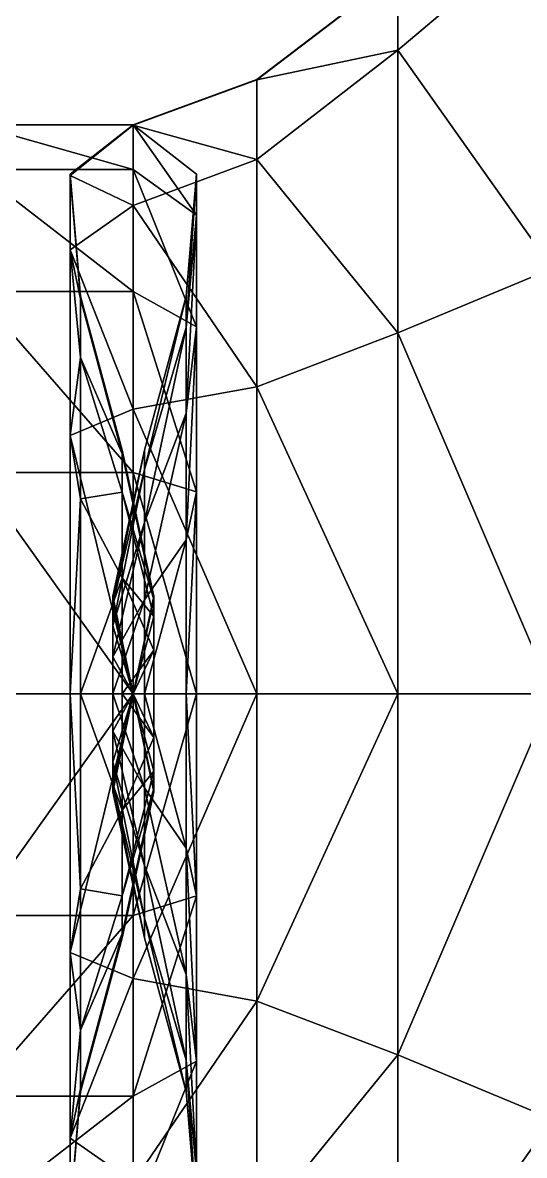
# Model space of a CAD drawing. Extents: x 0 to 32.6, y -11.9 to 11.9.
# Drawn here: x 9.842 to 10.923, y -0.993 to 1.445 of the extents above; entities that cross this region are included whole.
import ezdxf

# ---------------------------------------------------------------- set-up
doc = ezdxf.new("R2010")
doc.units = 0

msp = doc.modelspace()

# ---------------------------------------------------------------- linework, layer by layer
for points in [[(10.6501, 1.5536, -0.5777), (10.9832, 1.6667, -1.2886), (10.6501, 1.3855, -1.0106)], [(10.6501, 1.3855, -1.0106), (10.9832, 1.6667, -1.2886), (10.9832, 0.9154, -1.3656)], [(10.9832, 0.9154, 1.1064), (10.9832, 1.6667, 1.0294), (10.6501, 1.3855, 0.8698)], [(10.6501, 1.3855, 0.8698), (10.9832, 1.6667, 1.0294), (10.6501, 1.5536, 0.4369)], [(10.3464, 1.3222, -0.0208), (10.6501, 1.5541, -0.0704), (10.6501, 1.5536, -0.5777)], [(10.6501, 1.5536, 0.4369), (10.6501, 1.5541, -0.0704), (10.3464, 1.3222, -0.0208)], [(10.3464, 1.3222, -0.0208), (10.6501, 1.5536, -0.5777), (10.3464, 1.3215, -0.4352)], [(10.3464, 1.3215, -0.4352), (10.6501, 1.5536, -0.5777), (10.6501, 1.3855, -1.0106)], [(10.6501, 1.3855, 0.8698), (10.6501, 1.5536, 0.4369), (10.3464, 1.3215, 0.3936)], [(10.3464, 1.3215, 0.3936), (10.6501, 1.5536, 0.4369), (10.3464, 1.3222, -0.0208)], [(10.3464, 1.3215, -0.4352), (10.6501, 1.3855, -1.0106), (10.3464, 1.1499, -0.7777)], [(10.3464, 1.1499, -0.7777), (10.6501, 1.3855, -1.0106), (10.6501, 0.7771, -1.0844)], [(10.6501, 0.7771, 0.9436), (10.6501, 1.3855, 0.8698), (10.3464, 1.1499, 0.7361)], [(10.3464, 1.1499, 0.7361), (10.6501, 1.3855, 0.8698), (10.3464, 1.3215, 0.3936)], [(10.6501, 1.3855, -1.0106), (10.9832, 0.9154, -1.3656), (10.6501, 0.7771, -1.0844)], [(10.6501, 0.7771, 0.9436), (10.9832, 0.9154, 1.1064), (10.6501, 1.3855, 0.8698)], [(10.08, 1.225), (10.3464, 1.3222, -0.0208), (10.3464, 1.3215, -0.4352)], [(10.3464, 1.3215, 0.3936), (10.3464, 1.3222, -0.0208), (10.08, 1.225)], [(10.08, 1.225), (10.3464, 1.3215, -0.4352), (10.08, 1.2242, -0.3755)], [(10.08, 1.2242, -0.3755), (10.3464, 1.3215, -0.4352), (10.3464, 1.1499, -0.7777)], [(10.3464, 1.1499, 0.7361), (10.3464, 1.3215, 0.3936), (10.08, 1.2242, 0.3755)], [(10.08, 1.2242, 0.3755), (10.3464, 1.3215, 0.3936), (10.08, 1.225)], [(9.7391, 1.225), (10.08, 1.225), (10.08, 1.1287, -0.2918)], [(9.7391, 1.225), (10.08, 1.1287, -0.2918), (9.7391, 1.1287, -0.2918)], [(9.7391, 1.1287, 0.2918), (10.08, 1.1287, 0.2918), (9.7391, 1.225)], [(10.08, 1.1287, 0.2918), (10.08, 1.225), (9.7391, 1.225)], [(9.944, 1.1184), (10.08, 1.225), (10.08, 1.2242, -0.3755)], [(10.08, 1.2242, 0.3755), (10.08, 1.225), (9.944, 1.1184)], [(9.944, 1.1184), (10.08, 1.2242, -0.3755), (9.944, 1.1159, -0.3441)], [(9.944, 1.1159, -0.3441), (10.08, 1.2242, -0.3755), (10.08, 1.0511, -0.68)], [(10.08, 1.0511, 0.68), (10.08, 1.2242, 0.3755), (9.944, 1.1159, 0.3441)], [(9.944, 1.1159, 0.3441), (10.08, 1.2242, 0.3755), (9.944, 1.1184)], [(10.08, 1.225), (10.216, 1.1184), (10.216, 1.0303, -0.2691)], [(10.08, 1.225), (10.216, 1.0303, -0.2691), (10.08, 1.1287, -0.2918)], [(10.08, 1.1287, 0.2918), (10.216, 1.0303, 0.2691), (10.08, 1.225)], [(10.216, 1.0303, 0.2691), (10.216, 1.1184), (10.08, 1.225)], [(10.08, 1.2242, -0.3755), (10.3464, 1.1499, -0.7777), (10.08, 1.0511, -0.68)], [(10.08, 1.0511, 0.68), (10.3464, 1.1499, 0.7361), (10.08, 1.2242, 0.3755)], [(10.08, 1.0511, -0.68), (10.3464, 1.1499, -0.7777), (10.3464, 0.6611, -0.8488)], [(10.3464, 0.6611, 0.8072), (10.3464, 1.1499, 0.7361), (10.08, 1.0511, 0.68)], [(10.3464, 1.1499, -0.7777), (10.6501, 0.7771, -1.0844), (10.3464, 0.6611, -0.8488)], [(10.3464, 0.6611, 0.8072), (10.6501, 0.7771, 0.9436), (10.3464, 1.1499, 0.7361)], [(9.7391, 1.1287, -0.2918), (10.08, 1.1287, -0.2918), (10.08, 0.866, -0.5302)], [(9.7391, 1.1287, -0.2918), (10.08, 0.866, -0.5302), (9.7391, 0.866, -0.5302)], [(9.7391, 0.866, 0.5302), (10.08, 0.866, 0.5302), (9.7391, 1.1287, 0.2918)], [(10.08, 0.866, 0.5302), (10.08, 1.1287, 0.2918), (9.7391, 1.1287, 0.2918)], [(10.08, 1.1287, -0.2918), (10.216, 1.0303, -0.2691), (10.216, 0.7903, -0.4894)], [(10.08, 1.1287, -0.2918), (10.216, 0.7903, -0.4894), (10.08, 0.866, -0.5302)], [(10.08, 0.866, 0.5302), (10.216, 0.7903, 0.4894), (10.08, 1.1287, 0.2918)], [(10.216, 0.7903, 0.4894), (10.216, 1.0303, 0.2691), (10.08, 1.1287, 0.2918)], [(9.966, 0.8562), (9.944, 1.1184), (9.944, 1.1159, -0.3441)], [(9.944, 1.1159, 0.3441), (9.944, 1.1184), (9.966, 0.8562)], [(9.966, 0.8562), (9.944, 1.1159, -0.3441), (9.966, 0.8503, -0.2662)], [(9.966, 0.8503, -0.2662), (9.944, 1.1159, -0.3441), (9.944, 0.956, -0.6236)], [(9.944, 0.956, 0.6236), (9.944, 1.1159, 0.3441), (9.966, 0.8503, 0.2662)], [(9.966, 0.8503, 0.2662), (9.944, 1.1159, 0.3441), (9.966, 0.8562)], [(9.944, 1.1159, -0.3441), (10.08, 1.0511, -0.68), (9.944, 0.956, -0.6236)], [(9.944, 0.956, 0.6236), (10.08, 1.0511, 0.68), (9.944, 1.1159, 0.3441)], [(10.216, 1.1184), (10.194, 0.8562), (10.194, 0.7884, -0.212)], [(10.216, 1.1184), (10.194, 0.7884, -0.212), (10.216, 1.0303, -0.2691)], [(10.216, 1.0303, 0.2691), (10.194, 0.7884, 0.212), (10.216, 1.1184)], [(10.194, 0.7884, 0.212), (10.194, 0.8562), (10.216, 1.1184)], [(9.944, 0.956, -0.6236), (10.08, 1.0511, -0.68), (10.08, 0.6125, -0.75)], [(10.08, 0.6125, 0.75), (10.08, 1.0511, 0.68), (9.944, 0.956, 0.6236)], [(10.08, 1.0511, -0.68), (10.3464, 0.6611, -0.8488), (10.08, 0.6125, -0.75)], [(10.08, 0.6125, 0.75), (10.3464, 0.6611, 0.8072), (10.08, 1.0511, 0.68)], [(10.216, 1.0303, -0.2691), (10.194, 0.7884, -0.212), (10.194, 0.6041, -0.3865)], [(10.216, 1.0303, -0.2691), (10.194, 0.6041, -0.3865), (10.216, 0.7903, -0.4894)], [(10.216, 0.7903, 0.4894), (10.194, 0.6041, 0.3865), (10.216, 1.0303, 0.2691)], [(10.194, 0.6041, 0.3865), (10.194, 0.7884, 0.212), (10.216, 1.0303, 0.2691)], [(9.966, 0.8503, -0.2662), (9.944, 0.956, -0.6236), (9.966, 0.724, -0.4835)], [(9.966, 0.724, -0.4835), (9.944, 0.956, -0.6236), (9.944, 0.5564, -0.691)], [(9.944, 0.5564, 0.691), (9.944, 0.956, 0.6236), (9.966, 0.724, 0.4835)], [(9.966, 0.724, 0.4835), (9.944, 0.956, 0.6236), (9.966, 0.8503, 0.2662)], [(9.944, 0.956, -0.6236), (10.08, 0.6125, -0.75), (9.944, 0.5564, -0.691)], [(9.944, 0.5564, 0.691), (10.08, 0.6125, 0.75), (9.944, 0.956, 0.6236)], [(10.6501, 0.7771, -1.0844), (10.9832, 0.9154, -1.3656), (10.9832, 0, -1.3656)], [(10.9832, 0, 1.1064), (10.9832, 0.9154, 1.1064), (10.6501, 0.7771, 0.9436)], [(9.7391, 0.866, -0.5302), (10.08, 0.866, -0.5302), (10.08, 0.4766, -0.691)], [(9.7391, 0.866, -0.5302), (10.08, 0.4766, -0.691), (9.7391, 0.4766, -0.691)], [(9.7391, 0.4766, 0.691), (10.08, 0.4766, 0.691), (9.7391, 0.866, 0.5302)], [(10.08, 0.4766, 0.691), (10.08, 0.866, 0.5302), (9.7391, 0.866, 0.5302)], [(10.056, 0.5248), (9.966, 0.8562), (9.966, 0.8503, -0.2662)], [(9.966, 0.8503, 0.2662), (9.966, 0.8562), (10.056, 0.5248)], [(10.08, 0.866, -0.5302), (10.216, 0.7903, -0.4894), (10.216, 0.4347, -0.6382)], [(10.08, 0.866, -0.5302), (10.216, 0.4347, -0.6382), (10.08, 0.4766, -0.691)], [(10.08, 0.4766, 0.691), (10.216, 0.4347, 0.6382), (10.08, 0.866, 0.5302)], [(10.216, 0.4347, 0.6382), (10.216, 0.7903, 0.4894), (10.08, 0.866, 0.5302)], [(10.194, 0.8562), (10.104, 0.5248), (10.104, 0.4828, -0.1371)], [(10.194, 0.8562), (10.104, 0.4828, -0.1371), (10.194, 0.7884, -0.212)], [(10.194, 0.7884, 0.212), (10.104, 0.4828, 0.1371), (10.194, 0.8562)], [(10.104, 0.4828, 0.1371), (10.104, 0.5248), (10.194, 0.8562)], [(10.056, 0.5248), (9.966, 0.8503, -0.2662), (10.056, 0.5164, -0.1665)], [(10.056, 0.5164, -0.1665), (9.966, 0.8503, -0.2662), (9.966, 0.724, -0.4835)], [(9.966, 0.724, 0.4835), (9.966, 0.8503, 0.2662), (10.056, 0.5164, 0.1665)], [(10.056, 0.5164, 0.1665), (9.966, 0.8503, 0.2662), (10.056, 0.5248)], [(10.194, 0.7884, -0.212), (10.104, 0.4828, -0.1371), (10.104, 0.3692, -0.251)], [(10.194, 0.7884, -0.212), (10.104, 0.3692, -0.251), (10.194, 0.6041, -0.3865)], [(10.194, 0.6041, 0.3865), (10.104, 0.3692, 0.251), (10.194, 0.7884, 0.212)], [(10.104, 0.3692, 0.251), (10.104, 0.4828, 0.1371), (10.194, 0.7884, 0.212)], [(10.216, 0.7903, -0.4894), (10.194, 0.6041, -0.3865), (10.194, 0.3318, -0.5048)], [(10.216, 0.7903, -0.4894), (10.194, 0.3318, -0.5048), (10.216, 0.4347, -0.6382)], [(10.216, 0.4347, 0.6382), (10.194, 0.3318, 0.5048), (10.216, 0.7903, 0.4894)], [(10.194, 0.3318, 0.5048), (10.194, 0.6041, 0.3865), (10.216, 0.7903, 0.4894)], [(10.3464, 0.6611, -0.8488), (10.6501, 0.7771, -1.0844), (10.6501, 0, -1.0844)], [(10.6501, 0, 0.9436), (10.6501, 0.7771, 0.9436), (10.3464, 0.6611, 0.8072)], [(10.6501, 0.7771, -1.0844), (10.9832, 0, -1.3656), (10.6501, 0, -1.0844)], [(10.6501, 0, 0.9436), (10.9832, 0, 1.1064), (10.6501, 0.7771, 0.9436)], [(9.966, 0.724, -0.4835), (9.944, 0.5564, -0.691), (9.966, 0.4198, -0.543)], [(9.966, 0.4198, 0.543), (9.944, 0.5564, 0.691), (9.966, 0.724, 0.4835)], [(10.056, 0.5164, -0.1665), (9.966, 0.724, -0.4835), (10.056, 0.4343, -0.3037)], [(10.056, 0.4343, -0.3037), (9.966, 0.724, -0.4835), (9.966, 0.4198, -0.543)], [(9.966, 0.4198, 0.543), (9.966, 0.724, 0.4835), (10.056, 0.4343, 0.3037)], [(10.056, 0.4343, 0.3037), (9.966, 0.724, 0.4835), (10.056, 0.5164, 0.1665)], [(10.08, 0.6125, -0.75), (10.3464, 0.6611, -0.8488), (10.3464, 0, -0.8488)], [(10.3464, 0, 0.8072), (10.3464, 0.6611, 0.8072), (10.08, 0.6125, 0.75)], [(10.3464, 0.6611, -0.8488), (10.6501, 0, -1.0844), (10.3464, 0, -0.8488)], [(10.3464, 0, 0.8072), (10.6501, 0, 0.9436), (10.3464, 0.6611, 0.8072)], [(9.944, 0.5564, -0.691), (10.08, 0.6125, -0.75), (10.08, 0, -0.75)], [(10.08, 0, 0.75), (10.08, 0.6125, 0.75), (9.944, 0.5564, 0.691)], [(10.08, 0.6125, -0.75), (10.3464, 0, -0.8488), (10.08, 0, -0.75)], [(10.08, 0, 0.75), (10.3464, 0, 0.8072), (10.08, 0.6125, 0.75)], [(10.194, 0.6041, -0.3865), (10.104, 0.3692, -0.251), (10.104, 0.2021, -0.3288)], [(10.194, 0.6041, -0.3865), (10.104, 0.2021, -0.3288), (10.194, 0.3318, -0.5048)], [(10.194, 0.3318, 0.5048), (10.104, 0.2021, 0.3288), (10.194, 0.6041, 0.3865)], [(10.104, 0.2021, 0.3288), (10.104, 0.3692, 0.251), (10.194, 0.6041, 0.3865)], [(9.966, 0.4198, -0.543), (9.944, 0.5564, -0.691), (9.944, 0, -0.6928)], [(9.944, 0, 0.6928), (9.944, 0.5564, 0.691), (9.966, 0.4198, 0.543)], [(9.944, 0.5564, -0.691), (10.08, 0, -0.75), (9.944, 0, -0.6928)], [(9.944, 0, 0.6928), (10.08, 0, 0.75), (9.944, 0.5564, 0.691)], [(10.104, 0.5248), (10.036, 0.2106), (10.036, 0.1934, -0.0609)], [(10.104, 0.5248), (10.036, 0.1934, -0.0609), (10.104, 0.4828, -0.1371)], [(10.104, 0.4828, 0.1371), (10.036, 0.1934, 0.0609), (10.104, 0.5248)], [(10.036, 0.1934, 0.0609), (10.036, 0.2106), (10.104, 0.5248)], [(10.124, 0.2106), (10.056, 0.5248), (10.056, 0.5164, -0.1665)], [(10.056, 0.5164, 0.1665), (10.056, 0.5248), (10.124, 0.2106)], [(10.124, 0.2106), (10.056, 0.5164, -0.1665), (10.124, 0.2033, -0.0696)], [(10.124, 0.2033, -0.0696), (10.056, 0.5164, -0.1665), (10.056, 0.4343, -0.3037)], [(10.056, 0.4343, 0.3037), (10.056, 0.5164, 0.1665), (10.124, 0.2033, 0.0696)], [(10.124, 0.2033, 0.0696), (10.056, 0.5164, 0.1665), (10.124, 0.2106)], [(9.7391, 0.4766, -0.691), (10.08, 0.4766, -0.691), (10.08, 0, -0.75)], [(9.7391, 0.4766, -0.691), (10.08, 0, -0.75), (9.7391, 0, -0.75)], [(9.7391, 0, 0.75), (10.08, 0, 0.75), (9.7391, 0.4766, 0.691)], [(10.08, 0, 0.75), (10.08, 0.4766, 0.691), (9.7391, 0.4766, 0.691)], [(10.104, 0.4828, -0.1371), (10.036, 0.1934, -0.0609), (10.036, 0.1472, -0.1123)], [(10.104, 0.4828, -0.1371), (10.036, 0.1472, -0.1123), (10.104, 0.3692, -0.251)], [(10.104, 0.3692, 0.251), (10.036, 0.1472, 0.1123), (10.104, 0.4828, 0.1371)], [(10.036, 0.1472, 0.1123), (10.036, 0.1934, 0.0609), (10.104, 0.4828, 0.1371)], [(10.08, 0.4766, -0.691), (10.216, 0.4347, -0.6382), (10.216, 0, -0.6928)], [(10.08, 0.4766, -0.691), (10.216, 0, -0.6928), (10.08, 0, -0.75)], [(10.08, 0, 0.75), (10.216, 0, 0.6928), (10.08, 0.4766, 0.691)], [(10.216, 0, 0.6928), (10.216, 0.4347, 0.6382), (10.08, 0.4766, 0.691)], [(9.966, 0.4198, -0.543), (9.944, 0, -0.6928), (9.966, 0, -0.5484)], [(9.966, 0, 0.5484), (9.944, 0, 0.6928), (9.966, 0.4198, 0.543)], [(10.056, 0.4343, -0.3037), (9.966, 0.4198, -0.543), (10.056, 0.25, -0.3495)], [(10.056, 0.25, 0.3495), (9.966, 0.4198, 0.543), (10.056, 0.4343, 0.3037)], [(10.056, 0.25, -0.3495), (9.966, 0.4198, -0.543), (9.966, 0, -0.5484)], [(9.966, 0, 0.5484), (9.966, 0.4198, 0.543), (10.056, 0.25, 0.3495)], [(10.124, 0.2033, -0.0696), (10.056, 0.4343, -0.3037), (10.124, 0.1665, -0.1279)], [(10.124, 0.1665, -0.1279), (10.056, 0.4343, -0.3037), (10.056, 0.25, -0.3495)], [(10.056, 0.25, 0.3495), (10.056, 0.4343, 0.3037), (10.124, 0.1665, 0.1279)], [(10.124, 0.1665, 0.1279), (10.056, 0.4343, 0.3037), (10.124, 0.2033, 0.0696)], [(10.216, 0.4347, -0.6382), (10.194, 0.3318, -0.5048), (10.194, 0, -0.5484)], [(10.216, 0.4347, -0.6382), (10.194, 0, -0.5484), (10.216, 0, -0.6928)], [(10.216, 0, 0.6928), (10.194, 0, 0.5484), (10.216, 0.4347, 0.6382)], [(10.194, 0, 0.5484), (10.194, 0.3318, 0.5048), (10.216, 0.4347, 0.6382)], [(10.104, 0.3692, -0.251), (10.036, 0.1472, -0.1123), (10.036, 0.0801, -0.1479)], [(10.104, 0.3692, -0.251), (10.036, 0.0801, -0.1479), (10.104, 0.2021, -0.3288)], [(10.104, 0.2021, 0.3288), (10.036, 0.0801, 0.1479), (10.104, 0.3692, 0.251)], [(10.036, 0.0801, 0.1479), (10.036, 0.1472, 0.1123), (10.104, 0.3692, 0.251)], [(10.194, 0.3318, -0.5048), (10.104, 0.2021, -0.3288), (10.104, 0, -0.3576)], [(10.194, 0.3318, -0.5048), (10.104, 0, -0.3576), (10.194, 0, -0.5484)], [(10.194, 0, 0.5484), (10.104, 0, 0.3576), (10.194, 0.3318, 0.5048)], [(10.104, 0, 0.3576), (10.104, 0.2021, 0.3288), (10.194, 0.3318, 0.5048)], [(10.056, 0.25, -0.3495), (9.966, 0, -0.5484), (10.056, 0, -0.3576)], [(10.056, 0, 0.3576), (9.966, 0, 0.5484), (10.056, 0.25, 0.3495)], [(10.124, 0.1665, -0.1279), (10.056, 0.25, -0.3495), (10.124, 0.0942, -0.154)], [(10.124, 0.0942, -0.154), (10.056, 0.25, -0.3495), (10.056, 0, -0.3576)], [(10.056, 0, 0.3576), (10.056, 0.25, 0.3495), (10.124, 0.0942, 0.154)], [(10.124, 0.0942, 0.154), (10.056, 0.25, 0.3495), (10.124, 0.1665, 0.1279)], [(10.036, 0.2106), (10.08, 0), (10.036, 0.1934, -0.0609)], [(10.036, 0.1934, 0.0609), (10.08, 0), (10.036, 0.2106)], [(10.104, 0.2021, -0.3288), (10.036, 0.0801, -0.1479), (10.036, 0, -0.1612)], [(10.104, 0.2021, -0.3288), (10.036, 0, -0.1612), (10.104, 0, -0.3576)], [(10.104, 0, 0.3576), (10.036, 0, 0.1612), (10.104, 0.2021, 0.3288)], [(10.036, 0, 0.1612), (10.036, 0.0801, 0.1479), (10.104, 0.2021, 0.3288)], [(10.08, 0), (10.124, 0.2106), (10.124, 0.2033, -0.0696)], [(10.124, 0.2033, 0.0696), (10.124, 0.2106), (10.08, 0)], [(10.08, 0), (10.124, 0.2033, -0.0696), (10.124, 0.1665, -0.1279)], [(10.124, 0.1665, 0.1279), (10.124, 0.2033, 0.0696), (10.08, 0)], [(10.036, 0.1934, -0.0609), (10.08, 0), (10.036, 0.1472, -0.1123)], [(10.036, 0.1472, 0.1123), (10.08, 0), (10.036, 0.1934, 0.0609)], [(10.036, 0.1472, -0.1123), (10.08, 0), (10.036, 0.0801, -0.1479)], [(10.036, 0.0801, 0.1479), (10.08, 0), (10.036, 0.1472, 0.1123)], [(10.08, 0), (10.124, 0.1665, -0.1279), (10.124, 0.0942, -0.154)], [(10.124, 0.0942, 0.154), (10.124, 0.1665, 0.1279), (10.08, 0)], [(10.036, 0.0801, -0.1479), (10.08, 0), (10.036, 0, -0.1612)], [(10.036, 0, 0.1612), (10.08, 0), (10.036, 0.0801, 0.1479)], [(10.124, 0.0942, -0.154), (10.056, 0, -0.3576), (10.124, 0, -0.1612)], [(10.124, 0, 0.1612), (10.056, 0, 0.3576), (10.124, 0.0942, 0.154)], [(10.08, 0), (10.124, 0.0942, -0.154), (10.124, 0, -0.1612)], [(10.124, 0, 0.1612), (10.124, 0.0942, 0.154), (10.08, 0)], [(9.7391, 0, -0.75), (10.08, 0, -0.75), (9.7391, -0.4766, -0.691)], [(10.08, 0, -0.75), (10.08, -0.4766, -0.691), (9.7391, -0.4766, -0.691)], [(9.7391, -0.4766, 0.691), (10.08, -0.4766, 0.691), (10.08, 0, 0.75)], [(9.7391, -0.4766, 0.691), (10.08, 0, 0.75), (9.7391, 0, 0.75)], [(9.944, 0, -0.6928), (10.08, 0, -0.75), (9.944, -0.5564, -0.691)], [(10.08, 0, -0.75), (10.08, -0.6125, -0.75), (9.944, -0.5564, -0.691)], [(9.944, -0.5564, 0.691), (10.08, -0.6125, 0.75), (10.08, 0, 0.75)], [(9.944, -0.5564, 0.691), (10.08, 0, 0.75), (9.944, 0, 0.6928)], [(10.036, 0, -0.1612), (10.08, 0), (10.036, -0.0801, -0.1479)], [(10.036, -0.0801, -0.1479), (10.08, 0), (10.036, -0.1472, -0.1123)], [(10.036, -0.1472, -0.1123), (10.08, 0), (10.036, -0.1934, -0.0609)], [(10.036, -0.1934, -0.0609), (10.08, 0), (10.036, -0.2106)], [(10.036, -0.2106), (10.08, 0), (10.036, -0.1934, 0.0609)], [(10.036, -0.1934, 0.0609), (10.08, 0), (10.036, -0.1472, 0.1123)], [(10.036, -0.1472, 0.1123), (10.08, 0), (10.036, -0.0801, 0.1479)], [(10.036, -0.0801, 0.1479), (10.08, 0), (10.036, 0, 0.1612)], [(10.08, 0, -0.75), (10.216, 0, -0.6928), (10.08, -0.4766, -0.691)], [(10.08, -0.4766, 0.691), (10.216, 0, 0.6928), (10.08, 0, 0.75)], [(10.124, 0, -0.1612), (10.124, -0.0942, -0.154), (10.08, 0)], [(10.124, -0.0942, -0.154), (10.124, -0.1665, -0.1279), (10.08, 0)], [(10.124, -0.1665, -0.1279), (10.124, -0.2033, -0.0696), (10.08, 0)], [(10.124, -0.2033, -0.0696), (10.124, -0.2106), (10.08, 0)], [(10.08, 0), (10.124, -0.2106), (10.124, -0.2033, 0.0696)], [(10.08, 0), (10.124, -0.2033, 0.0696), (10.124, -0.1665, 0.1279)], [(10.08, 0), (10.124, -0.1665, 0.1279), (10.124, -0.0942, 0.154)], [(10.08, 0), (10.124, -0.0942, 0.154), (10.124, 0, 0.1612)], [(10.08, 0, -0.75), (10.3464, 0, -0.8488), (10.08, -0.6125, -0.75)], [(10.3464, 0, -0.8488), (10.3464, -0.6611, -0.8488), (10.08, -0.6125, -0.75)], [(10.08, -0.6125, 0.75), (10.3464, -0.6611, 0.8072), (10.3464, 0, 0.8072)], [(10.08, -0.6125, 0.75), (10.3464, 0, 0.8072), (10.08, 0, 0.75)], [(10.3464, 0, -0.8488), (10.6501, 0, -1.0844), (10.3464, -0.6611, -0.8488)], [(10.6501, 0, -1.0844), (10.6501, -0.7771, -1.0844), (10.3464, -0.6611, -0.8488)], [(10.3464, -0.6611, 0.8072), (10.6501, -0.7771, 0.9436), (10.6501, 0, 0.9436)], [(10.3464, -0.6611, 0.8072), (10.6501, 0, 0.9436), (10.3464, 0, 0.8072)], [(10.6501, 0, -1.0844), (10.9832, 0, -1.3656), (10.6501, -0.7771, -1.0844)], [(10.9832, 0, -1.3656), (10.9832, -0.9154, -1.3656), (10.6501, -0.7771, -1.0844)], [(10.6501, -0.7771, 0.9436), (10.9832, -0.9154, 1.1064), (10.9832, 0, 1.1064)], [(10.6501, -0.7771, 0.9436), (10.9832, 0, 1.1064), (10.6501, 0, 0.9436)], [(9.966, 0, -0.5484), (9.944, 0, -0.6928), (9.966, -0.4198, -0.543)], [(9.944, 0, -0.6928), (9.944, -0.5564, -0.691), (9.966, -0.4198, -0.543)], [(9.966, -0.4198, 0.543), (9.944, -0.5564, 0.691), (9.944, 0, 0.6928)], [(9.966, -0.4198, 0.543), (9.944, 0, 0.6928), (9.966, 0, 0.5484)], [(10.056, 0, -0.3576), (9.966, 0, -0.5484), (10.056, -0.25, -0.3495)], [(9.966, 0, -0.5484), (9.966, -0.4198, -0.543), (10.056, -0.25, -0.3495)], [(10.056, -0.25, 0.3495), (9.966, -0.4198, 0.543), (9.966, 0, 0.5484)], [(10.056, -0.25, 0.3495), (9.966, 0, 0.5484), (10.056, 0, 0.3576)], [(10.104, 0, -0.3576), (10.036, 0, -0.1612), (10.104, -0.2021, -0.3288)], [(10.036, 0, -0.1612), (10.036, -0.0801, -0.1479), (10.104, -0.2021, -0.3288)], [(10.104, -0.2021, 0.3288), (10.036, -0.0801, 0.1479), (10.036, 0, 0.1612)], [(10.104, -0.2021, 0.3288), (10.036, 0, 0.1612), (10.104, 0, 0.3576)], [(10.124, 0, -0.1612), (10.056, 0, -0.3576), (10.124, -0.0942, -0.154)], [(10.056, 0, -0.3576), (10.056, -0.25, -0.3495), (10.124, -0.0942, -0.154)], [(10.124, -0.0942, 0.154), (10.056, -0.25, 0.3495), (10.056, 0, 0.3576)], [(10.124, -0.0942, 0.154), (10.056, 0, 0.3576), (10.124, 0, 0.1612)], [(10.216, 0, -0.6928), (10.216, -0.4347, -0.6382), (10.08, -0.4766, -0.691)], [(10.08, -0.4766, 0.691), (10.216, -0.4347, 0.6382), (10.216, 0, 0.6928)], [(10.194, 0, -0.5484), (10.104, 0, -0.3576), (10.194, -0.3318, -0.5048)], [(10.104, 0, -0.3576), (10.104, -0.2021, -0.3288), (10.194, -0.3318, -0.5048)], [(10.194, -0.3318, 0.5048), (10.104, -0.2021, 0.3288), (10.104, 0, 0.3576)], [(10.194, -0.3318, 0.5048), (10.104, 0, 0.3576), (10.194, 0, 0.5484)], [(10.216, 0, -0.6928), (10.194, 0, -0.5484), (10.216, -0.4347, -0.6382)], [(10.194, 0, -0.5484), (10.194, -0.3318, -0.5048), (10.216, -0.4347, -0.6382)], [(10.216, -0.4347, 0.6382), (10.194, -0.3318, 0.5048), (10.194, 0, 0.5484)], [(10.216, -0.4347, 0.6382), (10.194, 0, 0.5484), (10.216, 0, 0.6928)], [(10.104, -0.2021, -0.3288), (10.036, -0.0801, -0.1479), (10.104, -0.3692, -0.251)], [(10.036, -0.0801, -0.1479), (10.036, -0.1472, -0.1123), (10.104, -0.3692, -0.251)], [(10.104, -0.3692, 0.251), (10.036, -0.1472, 0.1123), (10.036, -0.0801, 0.1479)], [(10.104, -0.3692, 0.251), (10.036, -0.0801, 0.1479), (10.104, -0.2021, 0.3288)], [(10.124, -0.0942, -0.154), (10.056, -0.25, -0.3495), (10.124, -0.1665, -0.1279)], [(10.124, -0.1665, 0.1279), (10.056, -0.25, 0.3495), (10.124, -0.0942, 0.154)], [(10.104, -0.3692, -0.251), (10.036, -0.1472, -0.1123), (10.104, -0.4828, -0.1371)], [(10.036, -0.1472, -0.1123), (10.036, -0.1934, -0.0609), (10.104, -0.4828, -0.1371)], [(10.104, -0.4828, 0.1371), (10.036, -0.1934, 0.0609), (10.036, -0.1472, 0.1123)], [(10.104, -0.4828, 0.1371), (10.036, -0.1472, 0.1123), (10.104, -0.3692, 0.251)], [(10.056, -0.25, -0.3495), (10.056, -0.4343, -0.3037), (10.124, -0.1665, -0.1279)], [(10.124, -0.1665, -0.1279), (10.056, -0.4343, -0.3037), (10.124, -0.2033, -0.0696)], [(10.124, -0.2033, 0.0696), (10.056, -0.4343, 0.3037), (10.124, -0.1665, 0.1279)], [(10.124, -0.1665, 0.1279), (10.056, -0.4343, 0.3037), (10.056, -0.25, 0.3495)], [(10.104, -0.4828, -0.1371), (10.036, -0.1934, -0.0609), (10.104, -0.5248)], [(10.036, -0.1934, -0.0609), (10.036, -0.2106), (10.104, -0.5248)], [(10.104, -0.5248), (10.036, -0.2106), (10.036, -0.1934, 0.0609)], [(10.104, -0.5248), (10.036, -0.1934, 0.0609), (10.104, -0.4828, 0.1371)], [(10.056, -0.4343, -0.3037), (10.056, -0.5164, -0.1665), (10.124, -0.2033, -0.0696)], [(10.124, -0.2033, -0.0696), (10.056, -0.5164, -0.1665), (10.124, -0.2106)], [(10.124, -0.2106), (10.056, -0.5164, 0.1665), (10.124, -0.2033, 0.0696)], [(10.124, -0.2033, 0.0696), (10.056, -0.5164, 0.1665), (10.056, -0.4343, 0.3037)], [(10.056, -0.5164, -0.1665), (10.056, -0.5248), (10.124, -0.2106)], [(10.124, -0.2106), (10.056, -0.5248), (10.056, -0.5164, 0.1665)], [(10.194, -0.3318, -0.5048), (10.104, -0.2021, -0.3288), (10.194, -0.6041, -0.3865)], [(10.104, -0.2021, -0.3288), (10.104, -0.3692, -0.251), (10.194, -0.6041, -0.3865)], [(10.194, -0.6041, 0.3865), (10.104, -0.3692, 0.251), (10.104, -0.2021, 0.3288)], [(10.194, -0.6041, 0.3865), (10.104, -0.2021, 0.3288), (10.194, -0.3318, 0.5048)], [(10.056, -0.25, -0.3495), (9.966, -0.4198, -0.543), (10.056, -0.4343, -0.3037)], [(10.056, -0.4343, 0.3037), (9.966, -0.4198, 0.543), (10.056, -0.25, 0.3495)], [(10.216, -0.4347, -0.6382), (10.194, -0.3318, -0.5048), (10.216, -0.7903, -0.4894)], [(10.194, -0.3318, -0.5048), (10.194, -0.6041, -0.3865), (10.216, -0.7903, -0.4894)], [(10.216, -0.7903, 0.4894), (10.194, -0.6041, 0.3865), (10.194, -0.3318, 0.5048)], [(10.216, -0.7903, 0.4894), (10.194, -0.3318, 0.5048), (10.216, -0.4347, 0.6382)], [(10.194, -0.6041, -0.3865), (10.104, -0.3692, -0.251), (10.194, -0.7884, -0.212)], [(10.104, -0.3692, -0.251), (10.104, -0.4828, -0.1371), (10.194, -0.7884, -0.212)], [(10.194, -0.7884, 0.212), (10.104, -0.4828, 0.1371), (10.104, -0.3692, 0.251)], [(10.194, -0.7884, 0.212), (10.104, -0.3692, 0.251), (10.194, -0.6041, 0.3865)], [(9.966, -0.4198, -0.543), (9.944, -0.5564, -0.691), (9.966, -0.724, -0.4835)], [(9.966, -0.724, 0.4835), (9.944, -0.5564, 0.691), (9.966, -0.4198, 0.543)], [(9.966, -0.4198, -0.543), (9.966, -0.724, -0.4835), (10.056, -0.4343, -0.3037)], [(10.056, -0.4343, 0.3037), (9.966, -0.724, 0.4835), (9.966, -0.4198, 0.543)], [(10.056, -0.4343, -0.3037), (9.966, -0.724, -0.4835), (10.056, -0.5164, -0.1665)], [(10.056, -0.5164, 0.1665), (9.966, -0.724, 0.4835), (10.056, -0.4343, 0.3037)], [(10.08, -0.4766, -0.691), (10.216, -0.4347, -0.6382), (10.08, -0.866, -0.5302)], [(10.216, -0.4347, -0.6382), (10.216, -0.7903, -0.4894), (10.08, -0.866, -0.5302)], [(10.08, -0.866, 0.5302), (10.216, -0.7903, 0.4894), (10.216, -0.4347, 0.6382)], [(10.08, -0.866, 0.5302), (10.216, -0.4347, 0.6382), (10.08, -0.4766, 0.691)], [(9.7391, -0.4766, -0.691), (10.08, -0.4766, -0.691), (9.7391, -0.866, -0.5302)], [(10.08, -0.4766, -0.691), (10.08, -0.866, -0.5302), (9.7391, -0.866, -0.5302)], [(9.7391, -0.866, 0.5302), (10.08, -0.866, 0.5302), (10.08, -0.4766, 0.691)], [(9.7391, -0.866, 0.5302), (10.08, -0.4766, 0.691), (9.7391, -0.4766, 0.691)], [(10.194, -0.7884, -0.212), (10.104, -0.4828, -0.1371), (10.194, -0.8562)], [(10.104, -0.4828, -0.1371), (10.104, -0.5248), (10.194, -0.8562)], [(10.194, -0.8562), (10.104, -0.5248), (10.104, -0.4828, 0.1371)], [(10.194, -0.8562), (10.104, -0.4828, 0.1371), (10.194, -0.7884, 0.212)], [(9.966, -0.724, -0.4835), (9.966, -0.8503, -0.2662), (10.056, -0.5164, -0.1665)], [(10.056, -0.5164, -0.1665), (9.966, -0.8503, -0.2662), (10.056, -0.5248)], [(10.056, -0.5248), (9.966, -0.8503, 0.2662), (10.056, -0.5164, 0.1665)], [(10.056, -0.5164, 0.1665), (9.966, -0.8503, 0.2662), (9.966, -0.724, 0.4835)], [(9.966, -0.8503, -0.2662), (9.966, -0.8562), (10.056, -0.5248)], [(10.056, -0.5248), (9.966, -0.8562), (9.966, -0.8503, 0.2662)], [(9.944, -0.5564, -0.691), (9.944, -0.956, -0.6236), (9.966, -0.724, -0.4835)], [(9.966, -0.724, 0.4835), (9.944, -0.956, 0.6236), (9.944, -0.5564, 0.691)], [(9.944, -0.5564, -0.691), (10.08, -0.6125, -0.75), (9.944, -0.956, -0.6236)], [(9.944, -0.956, 0.6236), (10.08, -0.6125, 0.75), (9.944, -0.5564, 0.691)], [(10.216, -0.7903, -0.4894), (10.194, -0.6041, -0.3865), (10.216, -1.0303, -0.2691)], [(10.194, -0.6041, -0.3865), (10.194, -0.7884, -0.212), (10.216, -1.0303, -0.2691)], [(10.216, -1.0303, 0.2691), (10.194, -0.7884, 0.212), (10.194, -0.6041, 0.3865)], [(10.216, -1.0303, 0.2691), (10.194, -0.6041, 0.3865), (10.216, -0.7903, 0.4894)], [(10.08, -0.6125, -0.75), (10.08, -1.0511, -0.68), (9.944, -0.956, -0.6236)], [(9.944, -0.956, 0.6236), (10.08, -1.0511, 0.68), (10.08, -0.6125, 0.75)], [(10.08, -0.6125, -0.75), (10.3464, -0.6611, -0.8488), (10.08, -1.0511, -0.68)], [(10.08, -1.0511, 0.68), (10.3464, -0.6611, 0.8072), (10.08, -0.6125, 0.75)], [(10.3464, -0.6611, -0.8488), (10.3464, -1.1499, -0.7777), (10.08, -1.0511, -0.68)], [(10.08, -1.0511, 0.68), (10.3464, -1.1499, 0.7361), (10.3464, -0.6611, 0.8072)], [(10.3464, -0.6611, -0.8488), (10.6501, -0.7771, -1.0844), (10.3464, -1.1499, -0.7777)], [(10.3464, -1.1499, 0.7361), (10.6501, -0.7771, 0.9436), (10.3464, -0.6611, 0.8072)], [(9.966, -0.724, -0.4835), (9.944, -0.956, -0.6236), (9.966, -0.8503, -0.2662)], [(9.966, -0.8503, 0.2662), (9.944, -0.956, 0.6236), (9.966, -0.724, 0.4835)], [(10.6501, -0.7771, -1.0844), (10.6501, -1.3855, -1.0106), (10.3464, -1.1499, -0.7777)], [(10.3464, -1.1499, 0.7361), (10.6501, -1.3855, 0.8698), (10.6501, -0.7771, 0.9436)], [(10.6501, -0.7771, -1.0844), (10.9832, -0.9154, -1.3656), (10.6501, -1.3855, -1.0106)], [(10.6501, -1.3855, 0.8698), (10.9832, -0.9154, 1.1064), (10.6501, -0.7771, 0.9436)], [(10.08, -0.866, -0.5302), (10.216, -0.7903, -0.4894), (10.08, -1.1287, -0.2918)], [(10.216, -0.7903, -0.4894), (10.216, -1.0303, -0.2691), (10.08, -1.1287, -0.2918)], [(10.08, -1.1287, 0.2918), (10.216, -1.0303, 0.2691), (10.216, -0.7903, 0.4894)], [(10.08, -1.1287, 0.2918), (10.216, -0.7903, 0.4894), (10.08, -0.866, 0.5302)], [(10.216, -1.0303, -0.2691), (10.194, -0.7884, -0.212), (10.216, -1.1184)], [(10.194, -0.7884, -0.212), (10.194, -0.8562), (10.216, -1.1184)], [(10.216, -1.1184), (10.194, -0.8562), (10.194, -0.7884, 0.212)], [(10.216, -1.1184), (10.194, -0.7884, 0.212), (10.216, -1.0303, 0.2691)], [(9.944, -0.956, -0.6236), (9.944, -1.1159, -0.3441), (9.966, -0.8503, -0.2662)], [(9.966, -0.8503, -0.2662), (9.944, -1.1159, -0.3441), (9.966, -0.8562)], [(9.966, -0.8562), (9.944, -1.1159, 0.3441), (9.966, -0.8503, 0.2662)], [(9.966, -0.8503, 0.2662), (9.944, -1.1159, 0.3441), (9.944, -0.956, 0.6236)], [(9.7391, -0.866, -0.5302), (10.08, -0.866, -0.5302), (9.7391, -1.1287, -0.2918)], [(10.08, -0.866, -0.5302), (10.08, -1.1287, -0.2918), (9.7391, -1.1287, -0.2918)], [(9.7391, -1.1287, 0.2918), (10.08, -1.1287, 0.2918), (10.08, -0.866, 0.5302)], [(9.7391, -1.1287, 0.2918), (10.08, -0.866, 0.5302), (9.7391, -0.866, 0.5302)], [(9.944, -1.1159, -0.3441), (9.944, -1.1184), (9.966, -0.8562)], [(9.966, -0.8562), (9.944, -1.1184), (9.944, -1.1159, 0.3441)], [(10.9832, -0.9154, -1.3656), (10.9832, -1.6667, -1.2886), (10.6501, -1.3855, -1.0106)], [(10.6501, -1.3855, 0.8698), (10.9832, -1.6667, 1.0294), (10.9832, -0.9154, 1.1064)], [(9.944, -0.956, -0.6236), (10.08, -1.0511, -0.68), (9.944, -1.1159, -0.3441)], [(9.944, -1.1159, 0.3441), (10.08, -1.0511, 0.68), (9.944, -0.956, 0.6236)]]:
    msp.add_3dface(points)

doc.saveas('drawing.dxf')
